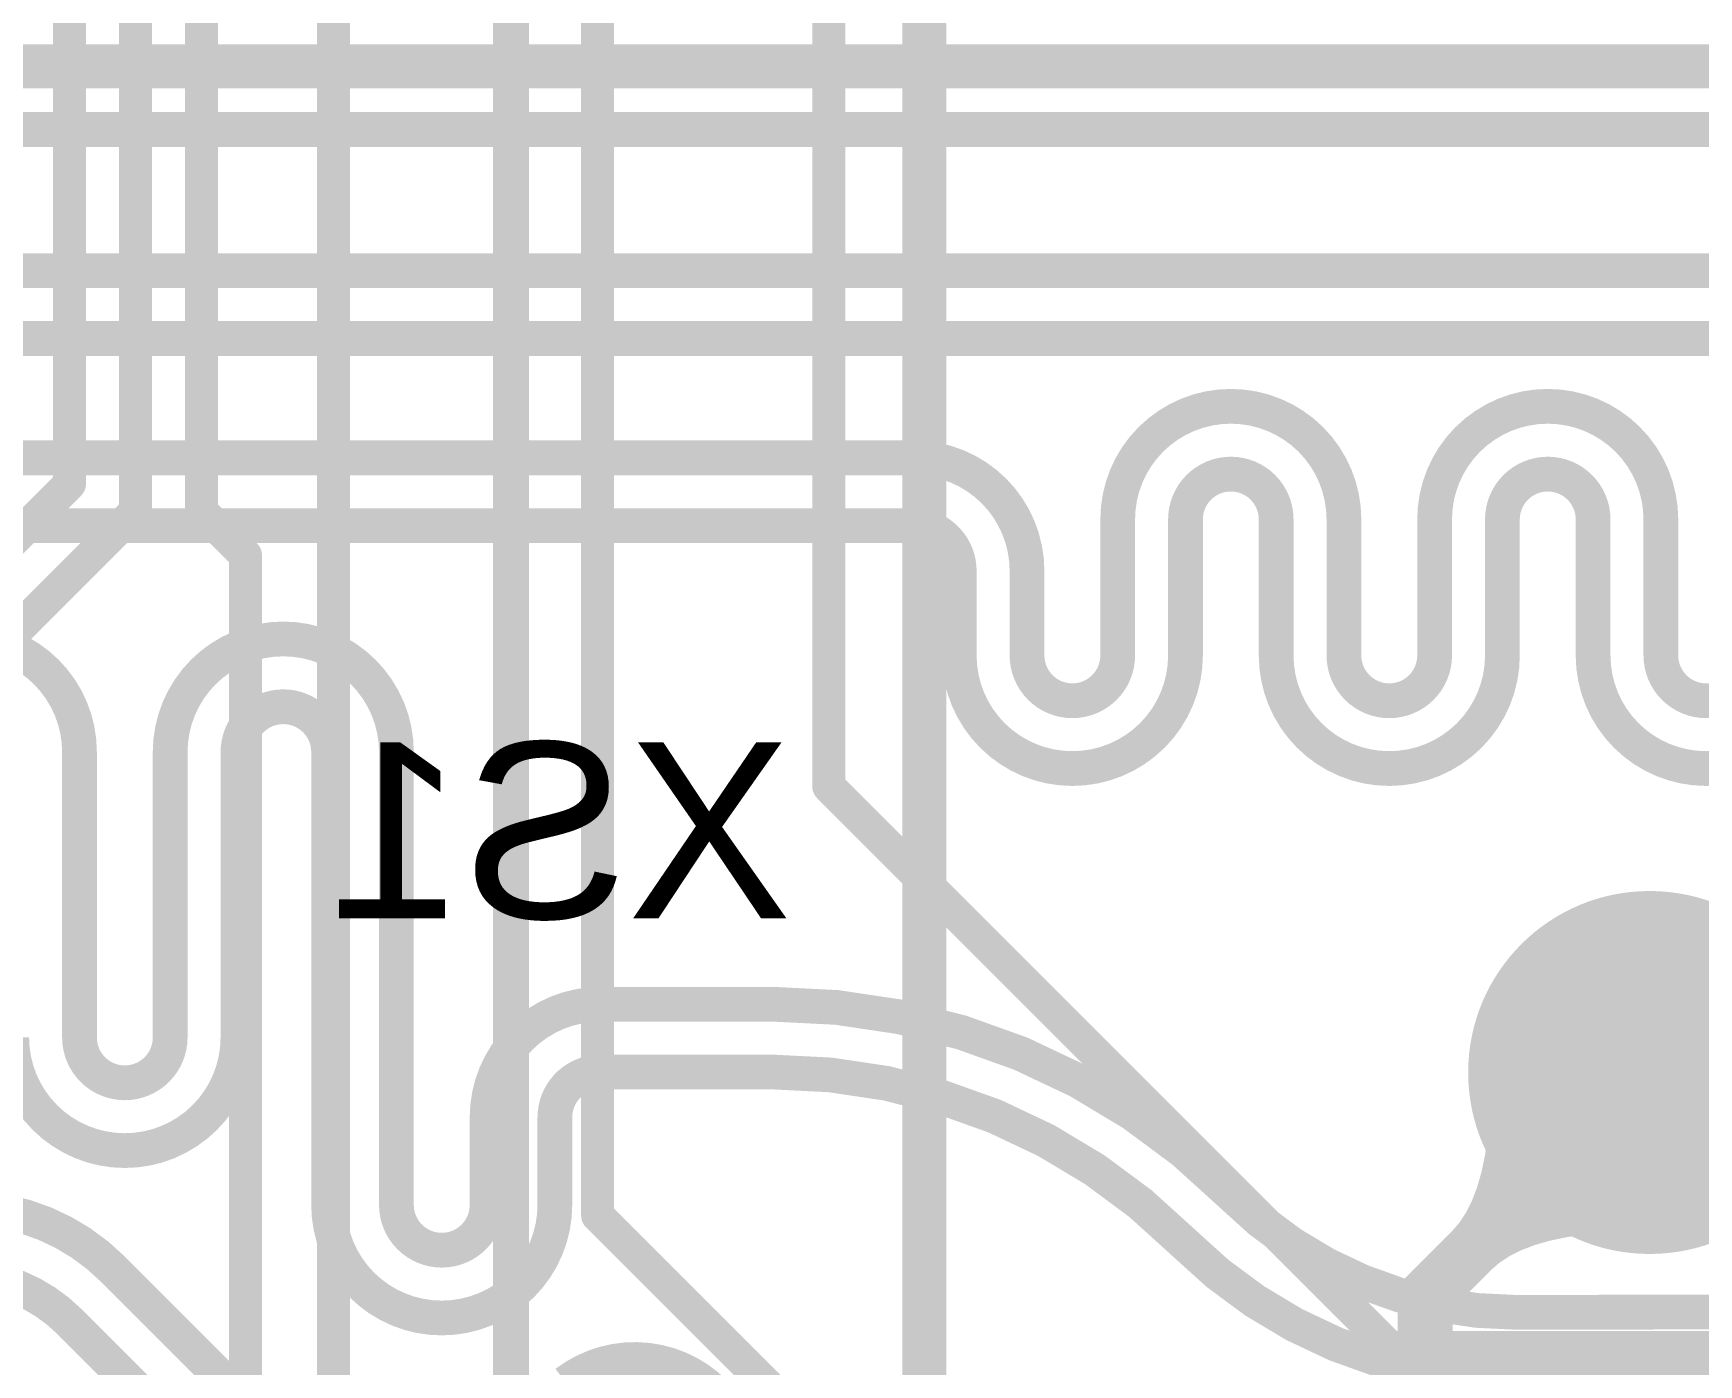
# Model space of a CAD drawing. Header units: inches. Extents: x -0.1 to 94.8, y -0.8 to 67.1.
# Drawn here: x 51.54 to 59.1, y 38.52 to 44.57 of the extents above; entities that cross this region are included whole.
import ezdxf

# ---------------------------------------------------------------- set-up
doc = ezdxf.new("R2010")
doc.units = ezdxf.units.IN
for name, color, linetype in [('Board Layer Stack Bottom Overlay', 54, 'Continuous'), ('Board Layer Stack Bottom Solder', 6, 'Continuous'), ('Bottom Layer', 5, 'Continuous'), ('Layer 1', 76, 'Continuous'), ('Layer 2', 16, 'Continuous'), ('Mechanical 15', 56, 'Continuous'), ('Mechanical 20', 56, 'Continuous'), ('Multi-Layer', 9, 'Continuous'), ('Pad Holes', 156, 'Continuous'), ('Top Layer', 1, 'Continuous'), ('Top Solder', 216, 'Continuous')]:
    doc.layers.add(name, color=color, linetype=linetype)
doc.styles.add('Arial', font='', dxfattribs={"height": 0.2})
doc.styles.get('Arial').set_extended_font_data('Arial')

# ---------------------------------------------------------------- blocks, each defined once
blk = doc.blocks.new('JK00136NL_B_56')
at = {"layer": 'Board Layer Stack Bottom Solder'}
h = blk.add_hatch(color=6, dxfattribs=at)
edge = h.paths.add_edge_path()
edge.add_arc((9.660001, -5.09999996), 0.8245983, 0, 360)
at = {"layer": 'Bottom Layer'}
h = blk.add_hatch(color=5, dxfattribs=at)
edge = h.paths.add_edge_path()
edge.add_arc((9.660001, -5.09999996), 0.7229983, 0, 360)
at = {"layer": 'Layer 1'}
h = blk.add_hatch(color=76, dxfattribs=at)
edge = h.paths.add_edge_path()
edge.add_arc((9.660001, -5.09999996), 0.7229983, 0, 360)
at = {"layer": 'Layer 2'}
h = blk.add_hatch(color=16, dxfattribs=at)
edge = h.paths.add_edge_path()
edge.add_arc((9.660001, -5.09999996), 0.7229983, 0, 360)
at = {"layer": 'Multi-Layer'}
h = blk.add_hatch(color=9, dxfattribs=at)
edge = h.paths.add_edge_path()
edge.add_arc((9.660001, -5.09999996), 0.7229983, 0, 360)
at = {"layer": 'Pad Holes'}
h = blk.add_hatch(color=7, dxfattribs=at)
edge = h.paths.add_edge_path()
edge.add_arc((9.660001, -5.09999996), 0.44500038, 0, 360)
at = {"layer": 'Top Layer'}
h = blk.add_hatch(color=1, dxfattribs=at)
edge = h.paths.add_edge_path()
edge.add_arc((9.660001, -5.09999996), 0.7229983, 0, 360)
at = {"layer": 'Top Solder'}
h = blk.add_hatch(color=216, dxfattribs=at)
edge = h.paths.add_edge_path()
edge.add_arc((9.660001, -5.09999996), 0.8245983, 0, 360)
at = {"layer": 'Board Layer Stack Bottom Overlay'}
blk.add_lwpolyline([(16.20000062, -8.39499972, 0.1499997, 0.1499997, 0), (-7.01000122, -8.39499972, 0.1499997, 0.1499997, 0)], format="xyseb", dxfattribs=at)
at = {"layer": 'Mechanical 15'}
blk.add_lwpolyline([(16.2249993, -8.39499972, 0.1999996, 0.1999996, 0), (-16.51, -8.39499972, 0.1999996, 0.1999996, 0)], format="xyseb", dxfattribs=at)
at = {"layer": 'Mechanical 20'}
blk.add_lwpolyline([(17.51000054, -10.24199882, 0.0999998, 0.0999998, 0), (-17.51000054, -10.24199882, 0.0999998, 0.0999998, 0)], format="xyseb", dxfattribs=at)

msp = doc.modelspace()

# ---------------------------------------------------------------- hatches: boundary and pattern name
at = {"layer": 'Layer 2'}
for points in [[(59.77866886, 40.57189244), (59.74432552, 40.53215922), (59.71370581999999, 40.48537242), (59.68681737999999, 40.43153458), (59.66365511999999, 40.3706457), (59.64422158, 40.30270578), (59.62851422, 40.22771228), (59.61653558, 40.14567028), (59.60828312, 40.0565747), (59.60296182, 39.85723042), (58.88723046, 40.57296178), (58.99042812, 40.57375934), (59.17567031999999, 40.58653553999999), (59.25771232, 40.59851418), (59.33270582, 40.61422154), (59.40064574, 40.63365508), (59.46153461999999, 40.65681734), (59.51537245999999, 40.68370578), (59.56215926, 40.71432548), (59.60189247999999, 40.74866882)], [(57.98132929999999, 39.12810564), (58.01567264, 39.16783886), (58.04629234, 39.21462566), (58.07318077999999, 39.2684635), (58.09634303999999, 39.32935238), (58.11577658, 39.3972923), (58.13148394, 39.4722858), (58.14346258, 39.5543278), (58.15171503999999, 39.64342337999999), (58.15703633999999, 39.84276766), (58.8727677, 39.12703629999999), (58.76957004, 39.12623874), (58.58432783999999, 39.11346254), (58.50228583999999, 39.1014839), (58.42729233999999, 39.08577654), (58.35935241999999, 39.066343), (58.29846354, 39.04318074), (58.2446257, 39.0162923), (58.19783889999999, 38.9856726), (58.15810568, 38.95132925999999)]]:
    msp.add_hatch(color=16, dxfattribs=at).paths.add_polyline_path(points)

# ---------------------------------------------------------------- linework, layer by layer
at = {"layer": 'Bottom Layer'}
for points in [[(45.69873766, 44.44299976, 0.1580007, 0.1580007, 0), (67.8800649, 44.44299976, 0.1580007, 0.1580007, 0)], [(45.6987275, 44.13499935999999, 0.1580007, 0.1580007, 0), (67.8800649, 44.13499935999999, 0.1580007, 0.1580007, 0)], [(50.72244872, 43.49299911999999, 0.1580007, 0.1580007, 0), (59.87908013999999, 43.4929915, 0.1580007, 0.1580007, 0)], [(47.58209685999999, 43.18499618, 0.1580007, 0.1580007, 0), (59.87908013999999, 43.18499618, 0.1580007, 0.1580007, 0)], [(56.46299604, 42.3629963, 0.1580007, 0.1580007, -0.9999999999999999), (57.49099499999999, 42.3629963, 0.1580007, 0.1580007, 0)], [(57.90299316, 42.3629963, 0.1580007, 0.1580007, -0.9999999999999999), (58.93099211999999, 42.3629963, 0.1580007, 0.1580007, 0)], [(48.15500148, 42.64300335999999, 0.1580007, 0.1580007, 0), (54.20499954, 42.64300335999999, 0.1580007, 0.1580007, 0)], [(54.20499954, 42.64300335999999, 0.1580007, 0.1580007, 0), (55.53699839999999, 42.64300335999999, 0.1580007, 0.1580007, 0)], [(55.53699839999999, 42.64300335999999, 0.1580007, 0.1580007, -0.4142135623730951), (56.05099787999999, 42.12900388, 0.1580007, 0.1580007, 0)], [(56.77099644, 42.3629963, 0.1580007, 0.1580007, -0.9999999999999999), (57.18299459999999, 42.3629963, 0.1580007, 0.1580007, 0)], [(58.21099356, 42.3629963, 0.1580007, 0.1580007, -0.9999999999999999), (58.62299171999999, 42.3629963, 0.1580007, 0.1580007, 0)], [(48.15500148, 42.33500296, 0.1580007, 0.1580007, 0), (54.20499954, 42.33500296, 0.1580007, 0.1580007, 0)], [(54.20499954, 42.33500296, 0.1580007, 0.1580007, 0), (55.53699839999999, 42.33500296, 0.1580007, 0.1580007, 0)], [(55.53699839999999, 42.33500296, 0.1580007, 0.1580007, -0.4142135623730951), (55.74299747999999, 42.12900388, 0.1580007, 0.1580007, 0)], [(56.46299604, 41.74502192, 0.1580007, 0.1580007, 0), (56.46299604, 42.3629963, 0.1580007, 0.1580007, 0)], [(56.77099644, 41.74502192, 0.1580007, 0.1580007, 0), (56.77099644, 42.3629963, 0.1580007, 0.1580007, 0)], [(57.18299459999999, 41.74502192, 0.1580007, 0.1580007, 0), (57.18299459999999, 42.3629963, 0.1580007, 0.1580007, 0)], [(57.49099499999999, 41.74502192, 0.1580007, 0.1580007, 0), (57.49099499999999, 42.3629963, 0.1580007, 0.1580007, 0)], [(57.90299316, 41.74502192, 0.1580007, 0.1580007, 0), (57.90299316, 42.3629963, 0.1580007, 0.1580007, 0)], [(58.21099356, 41.74502192, 0.1580007, 0.1580007, 0), (58.21099356, 42.3629963, 0.1580007, 0.1580007, 0)], [(58.62299171999999, 41.74502192, 0.1580007, 0.1580007, 0), (58.62299171999999, 42.3629963, 0.1580007, 0.1580007, 0)], [(58.93099211999999, 41.74502192, 0.1580007, 0.1580007, 0), (58.93099211999999, 42.3629963, 0.1580007, 0.1580007, 0)], [(55.74299747999999, 41.74502192, 0.1580007, 0.1580007, 0), (55.74299747999999, 42.12900388, 0.1580007, 0.1580007, 0)], [(56.05099787999999, 41.74502192, 0.1580007, 0.1580007, 0), (56.05099787999999, 42.12900388, 0.1580007, 0.1580007, 0)], [(50.71775479999999, 41.30595752, 0.1580007, 0.1580007, -0.9999999999999999), (51.74575376, 41.30595752, 0.1580007, 0.1580007, 0)], [(52.15775192, 41.30595752, 0.1580007, 0.1580007, -0.9999999999999999), (53.18575087999999, 41.30595752, 0.1580007, 0.1580007, 0)], [(56.77099644, 41.74502192, 0.1580007, 0.1580007, -0.9999999999999999), (55.74299747999999, 41.74502192, 0.1580007, 0.1580007, 0)], [(56.46299604, 41.74502192, 0.1580007, 0.1580007, -0.9999999999999999), (56.05099787999999, 41.74502192, 0.1580007, 0.1580007, 0)], [(58.21099356, 41.74502192, 0.1580007, 0.1580007, -0.9999999999999999), (57.18299459999999, 41.74502192, 0.1580007, 0.1580007, 0)], [(57.90299316, 41.74502192, 0.1580007, 0.1580007, -0.9999999999999999), (57.49099499999999, 41.74502192, 0.1580007, 0.1580007, 0)], [(59.65099068, 41.74502192, 0.1580007, 0.1580007, -0.9999999999999999), (58.62299171999999, 41.74502192, 0.1580007, 0.1580007, 0)], [(59.34299028, 41.74502192, 0.1580007, 0.1580007, -0.9999999999999999), (58.93099211999999, 41.74502192, 0.1580007, 0.1580007, 0)], [(52.46575232, 41.30595752, 0.1580007, 0.1580007, -0.9999999999999999), (52.87775048, 41.30595752, 0.1580007, 0.1580007, 0)], [(51.74575376, 40.00910464, 0.1580007, 0.1580007, 0), (51.74575376, 41.30595752, 0.1580007, 0.1580007, 0)], [(52.15775192, 40.00910464, 0.1580007, 0.1580007, 0), (52.15775192, 41.30595752, 0.1580007, 0.1580007, 0)], [(52.46575232, 40.00910464, 0.1580007, 0.1580007, 0), (52.46575232, 41.30595752, 0.1580007, 0.1580007, 0)], [(52.87775048, 39.24848132, 0.1580007, 0.1580007, 0), (52.87775048, 41.30595752, 0.1580007, 0.1580007, 0)], [(53.18575087999999, 39.24848132, 0.1580007, 0.1580007, 0), (53.18575087999999, 41.30595752, 0.1580007, 0.1580007, 0)], [(53.59774904, 39.64600148, 0.1580007, 0.1580007, -0.4142135623730951), (54.11174852, 40.16000096, 0.1580007, 0.1580007, 0)], [(54.11174852, 40.16000096, 0.1580007, 0.1580007, 0), (54.71561827999999, 40.16000096, 0.1580007, 0.1580007, 0)], [(54.71561827999999, 40.16000096, 0.1580007, 0.1580007, 0), (54.89391866, 40.16000096, 0.1580007, 0.1580007, 0)], [(54.89391866, 40.16000096, 0.1580007, 0.1580007, -0.0002267891019802098), (54.89405836, 40.16000096, 0.1580007, 0.1580007, 0)], [(54.89405836, 40.15999841999999, 0.1580007, 0.1580007, 0), (54.89942792, 40.15999334, 0.1580007, 0.1580007, 0)], [(54.89942792, 40.15999588, 0.1580007, 0.1580007, -0.1984110031764431), (56.97502956, 39.29931942, 0.1580007, 0.1580007, 0)], [(52.46575232, 40.00910464, 0.1580007, 0.1580007, -0.9999999999999999), (51.43775336, 40.00910464, 0.1580007, 0.1580007, 0)], [(52.15775192, 40.00910464, 0.1580007, 0.1580007, -0.9999999999999999), (51.74575376, 40.00910464, 0.1580007, 0.1580007, 0)], [(53.90574944, 39.64600148, 0.1580007, 0.1580007, -0.4142135623730951), (54.11174852, 39.85200055999999, 0.1580007, 0.1580007, 0)], [(54.11174852, 39.85200055999999, 0.1580007, 0.1580007, 0), (54.71561827999999, 39.85200055999999, 0.1580007, 0.1580007, 0)], [(54.71561827999999, 39.85200055999999, 0.1580007, 0.1580007, 0), (54.89391866, 39.85200055999999, 0.1580007, 0.1580007, 0)], [(54.89391611999999, 39.85199802, 0.1580007, 0.1580007, 0), (54.89391866, 39.85199548, 0.1580007, 0.1580007, 0)], [(54.89391866, 39.85199548, 0.1580007, 0.1580007, 0), (54.89904946, 39.85199548, 0.1580007, 0.1580007, 0)], [(54.89904946, 39.85199548, 0.1580007, 0.1580007, -0.1984074367775777), (56.75736934, 39.0814052, 0.1580007, 0.1580007, 0)], [(53.59774904, 39.24848132, 0.1580007, 0.1580007, 0), (53.59774904, 39.64600148, 0.1580007, 0.1580007, 0)], [(53.90574944, 39.24848132, 0.1580007, 0.1580007, 0), (53.90574944, 39.64600148, 0.1580007, 0.1580007, 0)], [(56.97502956, 39.29931942, 0.1580007, 0.1580007, -0.0001214069174740348), (56.97518958, 39.29915939999999, 0.1580007, 0.1580007, 0)], [(56.97518704, 39.29915686, 0.1580007, 0.1580007, 0), (56.97745272, 39.29689372, 0.1580007, 0.1580007, 0)], [(58.27535461999999, 38.76000122, 0.1580007, 0.1580007, -0.1986709694242924), (56.9774578, 39.2968988, 0.1580007, 0.1580007, 0)], [(51.22667173999999, 39.234999, 0.1580007, 0.1580007, -0.1986883610222776), (51.89635798, 38.95746844, 0.1580007, 0.1580007, 0)], [(53.90574944, 39.24848132, 0.1580007, 0.1580007, -0.9999999999999999), (52.87775048, 39.24848132, 0.1580007, 0.1580007, 0)], [(53.59774904, 39.24848132, 0.1580007, 0.1580007, -0.9999999999999999), (53.18575087999999, 39.24848132, 0.1580007, 0.1580007, 0)], [(56.75736934, 39.0814052, 0.1580007, 0.1580007, -0.0001193588576711626), (56.75742268, 39.08135186, 0.1580007, 0.1580007, 0)], [(56.75742013999999, 39.08134932, 0.1580007, 0.1580007, 0), (56.75983822, 39.07893124, 0.1580007, 0.1580007, 0)], [(56.75986869999999, 39.07890329999999, 0.1580007, 0.1580007, -6.706198095180127e-05), (56.75984076, 39.07893378, 0.1580007, 0.1580007, 0)], [(58.27535208, 38.45200082, 0.1580007, 0.1580007, -0.1986702904370285), (56.75987124, 39.07890584, 0.1580007, 0.1580007, 0)], [(51.1944747, 38.92699605999999, 0.1580007, 0.1580007, -0.197790070464081), (51.69890346, 38.71933074, 0.1580007, 0.1580007, 0)], [(51.89635544, 38.9574659, 0.1580007, 0.1580007, 0), (51.89635798, 38.9574659, 0.1580007, 0.1580007, 0)], [(51.89635798, 38.9574659, 0.1580007, 0.1580007, 0), (51.89765084, 38.95617304, 0.1580007, 0.1580007, 0)], [(51.89765084, 38.95617304, 0.1580007, 0.1580007, 0), (51.89765338, 38.95617304, 0.1580007, 0.1580007, 0)], [(51.89765338, 38.95617304, 0.1580007, 0.1580007, 0), (52.87116934, 37.98265708, 0.1580007, 0.1580007, 0)], [(58.27535461999999, 38.76000376, 0.1580007, 0.1580007, 0), (64.47048828, 38.77189604, 0.1580007, 0.1580007, 0)], [(51.69890346, 38.71933074, 0.1580007, 0.1580007, 0), (52.65337449999999, 37.7648597, 0.1580007, 0.1580007, 0)], [(53.95640466, 38.44056828, 0.1580007, 0.1580007, -0.3756614286967664), (54.6317551, 38.39546042, 0.1580007, 0.1580007, 0)], [(58.27535208, 38.45200336, 0.1580007, 0.1580007, 0), (64.59775752, 38.45200336, 0.1580007, 0.1580007, 0)]]:
    msp.add_lwpolyline(points, format="xyseb", dxfattribs=at)
for points in [[(54.16549999999999, 42.64300335999999, 0.07899908, 0.07899908, 1), (54.24449908, 42.64300335999999, 0.07899908, 0.07899908, 1)], [(54.16549999999999, 42.64300335999999, 0.07899908, 0.07899908, 1), (54.24449908, 42.64300335999999, 0.07899908, 0.07899908, 1)], [(55.49749885999999, 42.64300335999999, 0.07899908, 0.07899908, 1), (55.57649794, 42.64300335999999, 0.07899908, 0.07899908, 1)], [(55.49749885999999, 42.64300335999999, 0.07899908, 0.07899908, 1), (55.57649794, 42.64300335999999, 0.07899908, 0.07899908, 1)], [(54.16549999999999, 42.33500296, 0.07899908, 0.07899908, 1), (54.24449908, 42.33500296, 0.07899908, 0.07899908, 1)], [(54.16549999999999, 42.33500296, 0.07899908, 0.07899908, 1), (54.24449908, 42.33500296, 0.07899908, 0.07899908, 1)], [(55.49749885999999, 42.33500296, 0.07899908, 0.07899908, 1), (55.57649794, 42.33500296, 0.07899908, 0.07899908, 1)], [(55.49749885999999, 42.33500296, 0.07899908, 0.07899908, 1), (55.57649794, 42.33500296, 0.07899908, 0.07899908, 1)], [(56.4234965, 42.3629963, 0.07899908, 0.07899908, 1), (56.50249558, 42.3629963, 0.07899908, 0.07899908, 1)], [(56.4234965, 42.3629963, 0.07899908, 0.07899908, 1), (56.50249558, 42.3629963, 0.07899908, 0.07899908, 1)], [(56.7314969, 42.3629963, 0.07899908, 0.07899908, 1), (56.81049598, 42.3629963, 0.07899908, 0.07899908, 1)], [(56.7314969, 42.3629963, 0.07899908, 0.07899908, 1), (56.81049598, 42.3629963, 0.07899908, 0.07899908, 1)], [(57.14349505999999, 42.3629963, 0.07899908, 0.07899908, 1), (57.22249413999999, 42.3629963, 0.07899908, 0.07899908, 1)], [(57.14349505999999, 42.3629963, 0.07899908, 0.07899908, 1), (57.22249413999999, 42.3629963, 0.07899908, 0.07899908, 1)], [(57.45149546, 42.3629963, 0.07899908, 0.07899908, 1), (57.53049453999999, 42.3629963, 0.07899908, 0.07899908, 1)], [(57.45149546, 42.3629963, 0.07899908, 0.07899908, 1), (57.53049453999999, 42.3629963, 0.07899908, 0.07899908, 1)], [(57.86349362, 42.3629963, 0.07899908, 0.07899908, 1), (57.9424927, 42.3629963, 0.07899908, 0.07899908, 1)], [(57.86349362, 42.3629963, 0.07899908, 0.07899908, 1), (57.9424927, 42.3629963, 0.07899908, 0.07899908, 1)], [(58.17149402, 42.3629963, 0.07899908, 0.07899908, 1), (58.2504931, 42.3629963, 0.07899908, 0.07899908, 1)], [(58.17149402, 42.3629963, 0.07899908, 0.07899908, 1), (58.2504931, 42.3629963, 0.07899908, 0.07899908, 1)], [(58.58349217999999, 42.3629963, 0.07899908, 0.07899908, 1), (58.66249126, 42.3629963, 0.07899908, 0.07899908, 1)], [(58.58349217999999, 42.3629963, 0.07899908, 0.07899908, 1), (58.66249126, 42.3629963, 0.07899908, 0.07899908, 1)], [(58.89149258, 42.3629963, 0.07899908, 0.07899908, 1), (58.97049165999999, 42.3629963, 0.07899908, 0.07899908, 1)], [(58.89149258, 42.3629963, 0.07899908, 0.07899908, 1), (58.97049165999999, 42.3629963, 0.07899908, 0.07899908, 1)], [(55.70349794, 42.12900388, 0.07899908, 0.07899908, 1), (55.78249701999999, 42.12900388, 0.07899908, 0.07899908, 1)], [(55.70349794, 42.12900388, 0.07899908, 0.07899908, 1), (55.78249701999999, 42.12900388, 0.07899908, 0.07899908, 1)], [(56.01149833999999, 42.12900388, 0.07899908, 0.07899908, 1), (56.09049741999999, 42.12900388, 0.07899908, 0.07899908, 1)], [(56.01149833999999, 42.12900388, 0.07899908, 0.07899908, 1), (56.09049741999999, 42.12900388, 0.07899908, 0.07899908, 1)], [(55.70349794, 41.74502192, 0.07899908, 0.07899908, 1), (55.78249701999999, 41.74502192, 0.07899908, 0.07899908, 1)], [(55.70349794, 41.74502192, 0.07899908, 0.07899908, 1), (55.78249701999999, 41.74502192, 0.07899908, 0.07899908, 1)], [(56.01149833999999, 41.74502192, 0.07899908, 0.07899908, 1), (56.09049741999999, 41.74502192, 0.07899908, 0.07899908, 1)], [(56.01149833999999, 41.74502192, 0.07899908, 0.07899908, 1), (56.09049741999999, 41.74502192, 0.07899908, 0.07899908, 1)], [(56.4234965, 41.74502192, 0.07899908, 0.07899908, 1), (56.50249558, 41.74502192, 0.07899908, 0.07899908, 1)], [(56.4234965, 41.74502192, 0.07899908, 0.07899908, 1), (56.50249558, 41.74502192, 0.07899908, 0.07899908, 1)], [(56.7314969, 41.74502192, 0.07899908, 0.07899908, 1), (56.81049598, 41.74502192, 0.07899908, 0.07899908, 1)], [(56.7314969, 41.74502192, 0.07899908, 0.07899908, 1), (56.81049598, 41.74502192, 0.07899908, 0.07899908, 1)], [(57.14349505999999, 41.74502192, 0.07899908, 0.07899908, 1), (57.22249413999999, 41.74502192, 0.07899908, 0.07899908, 1)], [(57.14349505999999, 41.74502192, 0.07899908, 0.07899908, 1), (57.22249413999999, 41.74502192, 0.07899908, 0.07899908, 1)], [(57.45149546, 41.74502192, 0.07899908, 0.07899908, 1), (57.53049453999999, 41.74502192, 0.07899908, 0.07899908, 1)], [(57.45149546, 41.74502192, 0.07899908, 0.07899908, 1), (57.53049453999999, 41.74502192, 0.07899908, 0.07899908, 1)], [(57.86349362, 41.74502192, 0.07899908, 0.07899908, 1), (57.9424927, 41.74502192, 0.07899908, 0.07899908, 1)], [(57.86349362, 41.74502192, 0.07899908, 0.07899908, 1), (57.9424927, 41.74502192, 0.07899908, 0.07899908, 1)], [(58.17149402, 41.74502192, 0.07899908, 0.07899908, 1), (58.2504931, 41.74502192, 0.07899908, 0.07899908, 1)], [(58.17149402, 41.74502192, 0.07899908, 0.07899908, 1), (58.2504931, 41.74502192, 0.07899908, 0.07899908, 1)], [(58.58349217999999, 41.74502192, 0.07899908, 0.07899908, 1), (58.66249126, 41.74502192, 0.07899908, 0.07899908, 1)], [(58.58349217999999, 41.74502192, 0.07899908, 0.07899908, 1), (58.66249126, 41.74502192, 0.07899908, 0.07899908, 1)], [(58.89149258, 41.74502192, 0.07899908, 0.07899908, 1), (58.97049165999999, 41.74502192, 0.07899908, 0.07899908, 1)], [(58.89149258, 41.74502192, 0.07899908, 0.07899908, 1), (58.97049165999999, 41.74502192, 0.07899908, 0.07899908, 1)], [(51.70625422, 41.30595752, 0.07899908, 0.07899908, 1), (51.7852533, 41.30595752, 0.07899908, 0.07899908, 1)], [(51.70625422, 41.30595752, 0.07899908, 0.07899908, 1), (51.7852533, 41.30595752, 0.07899908, 0.07899908, 1)], [(52.11825237999999, 41.30595752, 0.07899908, 0.07899908, 1), (52.19725146, 41.30595752, 0.07899908, 0.07899908, 1)], [(52.11825237999999, 41.30595752, 0.07899908, 0.07899908, 1), (52.19725146, 41.30595752, 0.07899908, 0.07899908, 1)], [(52.42625278, 41.30595752, 0.07899908, 0.07899908, 1), (52.50525185999999, 41.30595752, 0.07899908, 0.07899908, 1)], [(52.42625278, 41.30595752, 0.07899908, 0.07899908, 1), (52.50525185999999, 41.30595752, 0.07899908, 0.07899908, 1)], [(52.83825094, 41.30595752, 0.07899908, 0.07899908, 1), (52.91725002, 41.30595752, 0.07899908, 0.07899908, 1)], [(52.83825094, 41.30595752, 0.07899908, 0.07899908, 1), (52.91725002, 41.30595752, 0.07899908, 0.07899908, 1)], [(53.14625134, 41.30595752, 0.07899908, 0.07899908, 1), (53.22525041999999, 41.30595752, 0.07899908, 0.07899908, 1)], [(53.14625134, 41.30595752, 0.07899908, 0.07899908, 1), (53.22525041999999, 41.30595752, 0.07899908, 0.07899908, 1)], [(54.07224898, 40.16000096, 0.07899908, 0.07899908, 1), (54.15124806, 40.16000096, 0.07899908, 0.07899908, 1)], [(54.07224898, 40.16000096, 0.07899908, 0.07899908, 1), (54.15124806, 40.16000096, 0.07899908, 0.07899908, 1)], [(54.67611873999999, 40.16000096, 0.07899908, 0.07899908, 1), (54.75511782, 40.16000096, 0.07899908, 0.07899908, 1)], [(54.67611873999999, 40.16000096, 0.07899908, 0.07899908, 1), (54.75511782, 40.16000096, 0.07899908, 0.07899908, 1)], [(54.85441912, 40.16000096, 0.07899908, 0.07899908, 1), (54.93341819999999, 40.16000096, 0.07899908, 0.07899908, 1)], [(54.85441912, 40.16000096, 0.07899908, 0.07899908, 1), (54.93341819999999, 40.16000096, 0.07899908, 0.07899908, 1)], [(54.85455882, 40.16000096, 0.07899908, 0.07899908, 1), (54.9335579, 40.16000096, 0.07899908, 0.07899908, 1)], [(54.85455882, 40.15999841999999, 0.07899908, 0.07899908, 1), (54.9335579, 40.15999841999999, 0.07899908, 0.07899908, 1)], [(54.85992838, 40.15999588, 0.07899908, 0.07899908, 1), (54.93892746, 40.15999588, 0.07899908, 0.07899908, 1)], [(54.85992838, 40.15999334, 0.07899908, 0.07899908, 1), (54.93892746, 40.15999334, 0.07899908, 0.07899908, 1)], [(51.70625422, 40.00910464, 0.07899908, 0.07899908, 1), (51.7852533, 40.00910464, 0.07899908, 0.07899908, 1)], [(51.70625422, 40.00910464, 0.07899908, 0.07899908, 1), (51.7852533, 40.00910464, 0.07899908, 0.07899908, 1)], [(52.11825237999999, 40.00910464, 0.07899908, 0.07899908, 1), (52.19725146, 40.00910464, 0.07899908, 0.07899908, 1)], [(52.11825237999999, 40.00910464, 0.07899908, 0.07899908, 1), (52.19725146, 40.00910464, 0.07899908, 0.07899908, 1)], [(52.42625278, 40.00910464, 0.07899908, 0.07899908, 1), (52.50525185999999, 40.00910464, 0.07899908, 0.07899908, 1)], [(52.42625278, 40.00910464, 0.07899908, 0.07899908, 1), (52.50525185999999, 40.00910464, 0.07899908, 0.07899908, 1)], [(54.07224898, 39.85200055999999, 0.07899908, 0.07899908, 1), (54.15124806, 39.85200055999999, 0.07899908, 0.07899908, 1)], [(54.07224898, 39.85200055999999, 0.07899908, 0.07899908, 1), (54.15124806, 39.85200055999999, 0.07899908, 0.07899908, 1)], [(54.67611873999999, 39.85200055999999, 0.07899908, 0.07899908, 1), (54.75511782, 39.85200055999999, 0.07899908, 0.07899908, 1)], [(54.67611873999999, 39.85200055999999, 0.07899908, 0.07899908, 1), (54.75511782, 39.85200055999999, 0.07899908, 0.07899908, 1)], [(54.85441657999999, 39.85199802, 0.07899908, 0.07899908, 1), (54.93341565999999, 39.85199802, 0.07899908, 0.07899908, 1)], [(54.85441912, 39.85200055999999, 0.07899908, 0.07899908, 1), (54.93341819999999, 39.85200055999999, 0.07899908, 0.07899908, 1)], [(54.85441912, 39.85199548, 0.07899908, 0.07899908, 1), (54.93341819999999, 39.85199548, 0.07899908, 0.07899908, 1)], [(54.85441912, 39.85199548, 0.07899908, 0.07899908, 1), (54.93341819999999, 39.85199548, 0.07899908, 0.07899908, 1)], [(54.85954992, 39.85199548, 0.07899908, 0.07899908, 1), (54.93854899999999, 39.85199548, 0.07899908, 0.07899908, 1)], [(54.85954992, 39.85199548, 0.07899908, 0.07899908, 1), (54.93854899999999, 39.85199548, 0.07899908, 0.07899908, 1)], [(53.5582495, 39.64600148, 0.07899908, 0.07899908, 1), (53.63724858, 39.64600148, 0.07899908, 0.07899908, 1)], [(53.5582495, 39.64600148, 0.07899908, 0.07899908, 1), (53.63724858, 39.64600148, 0.07899908, 0.07899908, 1)], [(53.8662499, 39.64600148, 0.07899908, 0.07899908, 1), (53.94524898, 39.64600148, 0.07899908, 0.07899908, 1)], [(53.8662499, 39.64600148, 0.07899908, 0.07899908, 1), (53.94524898, 39.64600148, 0.07899908, 0.07899908, 1)], [(56.93553002, 39.29931942, 0.07899908, 0.07899908, 1), (57.0145291, 39.29931942, 0.07899908, 0.07899908, 1)], [(56.93553002, 39.29931942, 0.07899908, 0.07899908, 1), (57.0145291, 39.29931942, 0.07899908, 0.07899908, 1)], [(56.9356875, 39.29915686, 0.07899908, 0.07899908, 1), (57.01468658, 39.29915686, 0.07899908, 0.07899908, 1)], [(56.93569004, 39.29915939999999, 0.07899908, 0.07899908, 1), (57.01468912, 39.29915939999999, 0.07899908, 0.07899908, 1)], [(56.93795317999999, 39.29689372, 0.07899908, 0.07899908, 1), (57.01695226, 39.29689372, 0.07899908, 0.07899908, 1)], [(56.93795825999999, 39.2968988, 0.07899908, 0.07899908, 1), (57.01695734, 39.2968988, 0.07899908, 0.07899908, 1)], [(52.83825094, 39.24848132, 0.07899908, 0.07899908, 1), (52.91725002, 39.24848132, 0.07899908, 0.07899908, 1)], [(52.83825094, 39.24848132, 0.07899908, 0.07899908, 1), (52.91725002, 39.24848132, 0.07899908, 0.07899908, 1)], [(53.14625134, 39.24848132, 0.07899908, 0.07899908, 1), (53.22525041999999, 39.24848132, 0.07899908, 0.07899908, 1)], [(53.14625134, 39.24848132, 0.07899908, 0.07899908, 1), (53.22525041999999, 39.24848132, 0.07899908, 0.07899908, 1)], [(53.5582495, 39.24848132, 0.07899908, 0.07899908, 1), (53.63724858, 39.24848132, 0.07899908, 0.07899908, 1)], [(53.5582495, 39.24848132, 0.07899908, 0.07899908, 1), (53.63724858, 39.24848132, 0.07899908, 0.07899908, 1)], [(53.8662499, 39.24848132, 0.07899908, 0.07899908, 1), (53.94524898, 39.24848132, 0.07899908, 0.07899908, 1)], [(53.8662499, 39.24848132, 0.07899908, 0.07899908, 1), (53.94524898, 39.24848132, 0.07899908, 0.07899908, 1)], [(56.7178698, 39.0814052, 0.07899908, 0.07899908, 1), (56.79686888, 39.0814052, 0.07899908, 0.07899908, 1)], [(56.7178698, 39.0814052, 0.07899908, 0.07899908, 1), (56.79686888, 39.0814052, 0.07899908, 0.07899908, 1)], [(56.71792059999999, 39.08134932, 0.07899908, 0.07899908, 1), (56.79691967999999, 39.08134932, 0.07899908, 0.07899908, 1)], [(56.71792314, 39.08135186, 0.07899908, 0.07899908, 1), (56.79692221999999, 39.08135186, 0.07899908, 0.07899908, 1)], [(56.72033868, 39.07893124, 0.07899908, 0.07899908, 1), (56.79933776, 39.07893124, 0.07899908, 0.07899908, 1)], [(56.72034121999999, 39.07893378, 0.07899908, 0.07899908, 1), (56.79934029999999, 39.07893378, 0.07899908, 0.07899908, 1)], [(56.72036916, 39.07890329999999, 0.07899908, 0.07899908, 1), (56.79936823999999, 39.07890329999999, 0.07899908, 0.07899908, 1)], [(56.7203717, 39.07890584, 0.07899908, 0.07899908, 1), (56.79937078, 39.07890584, 0.07899908, 0.07899908, 1)], [(51.8568559, 38.9574659, 0.07899908, 0.07899908, 1), (51.93585497999999, 38.9574659, 0.07899908, 0.07899908, 1)], [(51.85685844, 38.95746844, 0.07899908, 0.07899908, 1), (51.93585752, 38.95746844, 0.07899908, 0.07899908, 1)], [(51.85685844, 38.9574659, 0.07899908, 0.07899908, 1), (51.93585752, 38.9574659, 0.07899908, 0.07899908, 1)], [(51.85685844, 38.9574659, 0.07899908, 0.07899908, 1), (51.93585752, 38.9574659, 0.07899908, 0.07899908, 1)], [(51.8581513, 38.95617304, 0.07899908, 0.07899908, 1), (51.93715037999999, 38.95617304, 0.07899908, 0.07899908, 1)], [(51.8581513, 38.95617304, 0.07899908, 0.07899908, 1), (51.93715037999999, 38.95617304, 0.07899908, 0.07899908, 1)], [(51.85815384, 38.95617304, 0.07899908, 0.07899908, 1), (51.93715292, 38.95617304, 0.07899908, 0.07899908, 1)], [(51.85815384, 38.95617304, 0.07899908, 0.07899908, 1), (51.93715292, 38.95617304, 0.07899908, 0.07899908, 1)], [(58.23585507999999, 38.76000376, 0.07899908, 0.07899908, 1), (58.31485416, 38.76000376, 0.07899908, 0.07899908, 1)], [(58.23585507999999, 38.76000122, 0.07899908, 0.07899908, 1), (58.31485416, 38.76000122, 0.07899908, 0.07899908, 1)], [(51.65940392, 38.71933074, 0.07899908, 0.07899908, 1), (51.73840299999999, 38.71933074, 0.07899908, 0.07899908, 1)], [(51.65940392, 38.71933074, 0.07899908, 0.07899908, 1), (51.73840299999999, 38.71933074, 0.07899908, 0.07899908, 1)], [(58.23585254, 38.45200336, 0.07899908, 0.07899908, 1), (58.31485162, 38.45200336, 0.07899908, 0.07899908, 1)], [(58.23585254, 38.45200082, 0.07899908, 0.07899908, 1), (58.31485162, 38.45200082, 0.07899908, 0.07899908, 1)]]:
    msp.add_lwpolyline(points, format="xyseb", close=True, dxfattribs=at)
at = {"layer": 'Layer 2'}
for points in [[(45.50322624, 44.39677175999999, 0.1499997, 0.1499997, 0), (66.44677338, 44.39677175999999, 0.1499997, 0.1499997, 0)], [(58.87999908, 39.84999903999999, 0.2499995, 0.2499995, 0), (60.35499994, 41.3249999, 0.2499995, 0.2499995, 0)], [(57.85999858, 38.82999854, 0.2499995, 0.2499995, 0), (58.87999908, 39.84999903999999, 0.2499995, 0.2499995, 0)], [(57.85999858, 37.30999904, 0.2499995, 0.2499995, 0), (57.85999858, 38.82999854, 0.2499995, 0.2499995, 0)]]:
    msp.add_lwpolyline(points, format="xyseb", dxfattribs=at)
for points in [[(58.81749984, 39.84999903999999, 0.12499848, 0.12499848, 1), (58.94249832, 39.84999903999999, 0.12499848, 0.12499848, 1)], [(58.81749984, 39.84999903999999, 0.12499848, 0.12499848, 1), (58.94249832, 39.84999903999999, 0.12499848, 0.12499848, 1)], [(57.79749934, 38.82999854, 0.12499848, 0.12499848, 1), (57.92249782, 38.82999854, 0.12499848, 0.12499848, 1)], [(57.79749934, 38.82999854, 0.12499848, 0.12499848, 1), (57.92249782, 38.82999854, 0.12499848, 0.12499848, 1)]]:
    msp.add_lwpolyline(points, format="xyseb", close=True, dxfattribs=at)
at = {"layer": 'Top Layer'}
for points in [[(51.70000074, 42.5242609, 0.1499997, 0.1499997, 0), (51.70000074, 46.09999924, 0.1499997, 0.1499997, 0)], [(52.00000014, 42.39999902, 0.1499997, 0.1499997, 0), (52.00000014, 45.97573736, 0.1499997, 0.1499997, 0)], [(52.29999954, 42.39999902, 0.1499997, 0.1499997, 0), (52.29999954, 45.85147548, 0.1499997, 0.1499997, 0)], [(52.90000088, 37.69999826, 0.1499997, 0.1499997, 0), (52.90000088, 45.40000063999999, 0.1499997, 0.1499997, 0)], [(54.10000101999999, 39.20000034, 0.1499997, 0.1499997, 0), (54.10000101999999, 45.40000063999999, 0.1499997, 0.1499997, 0)], [(55.14999892, 41.14999898, 0.1499997, 0.1499997, 0), (55.14999892, 45.0499988, 0.1499997, 0.1499997, 0)], [(53.69999928, 38.2094994, 0.1499997, 0.1499997, 0), (53.69999928, 44.90000164, 0.1499997, 0.1499997, 0)], [(48.11744758, 38.94170774, 0.1499997, 0.1499997, 0), (51.70000074, 42.5242609, 0.1499997, 0.1499997, 0)], [(48.22500134, 38.62500022, 0.1499997, 0.1499997, 0), (52.00000014, 42.39999902, 0.1499997, 0.1499997, 0)], [(52.29999954, 42.39999902, 0.1499997, 0.1499997, 0), (52.49999913999999, 42.19999942, 0.1499997, 0.1499997, 0)], [(52.49999913999999, 35.09699864, 0.1499997, 0.1499997, 0), (52.49999913999999, 42.19999942, 0.1499997, 0.1499997, 0)], [(55.14999892, 41.14999898, 0.1499997, 0.1499997, 0), (57.6999989, 38.599999, 0.1499997, 0.1499997, 0)], [(54.10000101999999, 39.20000034, 0.1499997, 0.1499997, 0), (57.12868431999999, 36.17131704, 0.1499997, 0.1499997, 0)], [(57.6999989, 38.599999, 0.1499997, 0.1499997, 0), (63.000001, 38.599999, 0.1499997, 0.1499997, 0)]]:
    msp.add_lwpolyline(points, format="xyseb", dxfattribs=at)
for points in [[(51.66250018, 42.5242609, 0.07499858, 0.07499858, 1), (51.7375013, 42.5242609, 0.07499858, 0.07499858, 1)], [(51.66250018, 42.5242609, 0.07499858, 0.07499858, 1), (51.7375013, 42.5242609, 0.07499858, 0.07499858, 1)], [(51.96249957999999, 42.39999902, 0.07499858, 0.07499858, 1), (52.0375007, 42.39999902, 0.07499858, 0.07499858, 1)], [(51.96249957999999, 42.39999902, 0.07499858, 0.07499858, 1), (52.0375007, 42.39999902, 0.07499858, 0.07499858, 1)], [(52.26249898, 42.39999902, 0.07499858, 0.07499858, 1), (52.3375001, 42.39999902, 0.07499858, 0.07499858, 1)], [(52.26249898, 42.39999902, 0.07499858, 0.07499858, 1), (52.3375001, 42.39999902, 0.07499858, 0.07499858, 1)], [(52.46249857999999, 42.19999942, 0.07499858, 0.07499858, 1), (52.5374997, 42.19999942, 0.07499858, 0.07499858, 1)], [(52.46249857999999, 42.19999942, 0.07499858, 0.07499858, 1), (52.5374997, 42.19999942, 0.07499858, 0.07499858, 1)], [(55.11249836, 41.14999898, 0.07499858, 0.07499858, 1), (55.18749948, 41.14999898, 0.07499858, 0.07499858, 1)], [(55.11249836, 41.14999898, 0.07499858, 0.07499858, 1), (55.18749948, 41.14999898, 0.07499858, 0.07499858, 1)], [(54.06250046, 39.20000034, 0.07499858, 0.07499858, 1), (54.13750158, 39.20000034, 0.07499858, 0.07499858, 1)], [(54.06250046, 39.20000034, 0.07499858, 0.07499858, 1), (54.13750158, 39.20000034, 0.07499858, 0.07499858, 1)], [(57.66249834, 38.599999, 0.07499858, 0.07499858, 1), (57.73749946, 38.599999, 0.07499858, 0.07499858, 1)], [(57.66249834, 38.599999, 0.07499858, 0.07499858, 1), (57.73749946, 38.599999, 0.07499858, 0.07499858, 1)]]:
    msp.add_lwpolyline(points, format="xyseb", close=True, dxfattribs=at)

# ---------------------------------------------------------------- block references
at = {"rotation": 270}
msp.add_blockref('JK00136NL_B_56', (63.97999904, 49.51000004), dxfattribs=at)

# ---------------------------------------------------------------- texts
at = {"layer": 'Board Layer Stack Bottom Overlay', "style": 'Arial', "text_generation_flag": 2}
msp.add_text('XS1', height=0.8000009399999999, dxfattribs=at).set_placement((54.98303202, 40.55012971999999))

doc.saveas('drawing.dxf')
